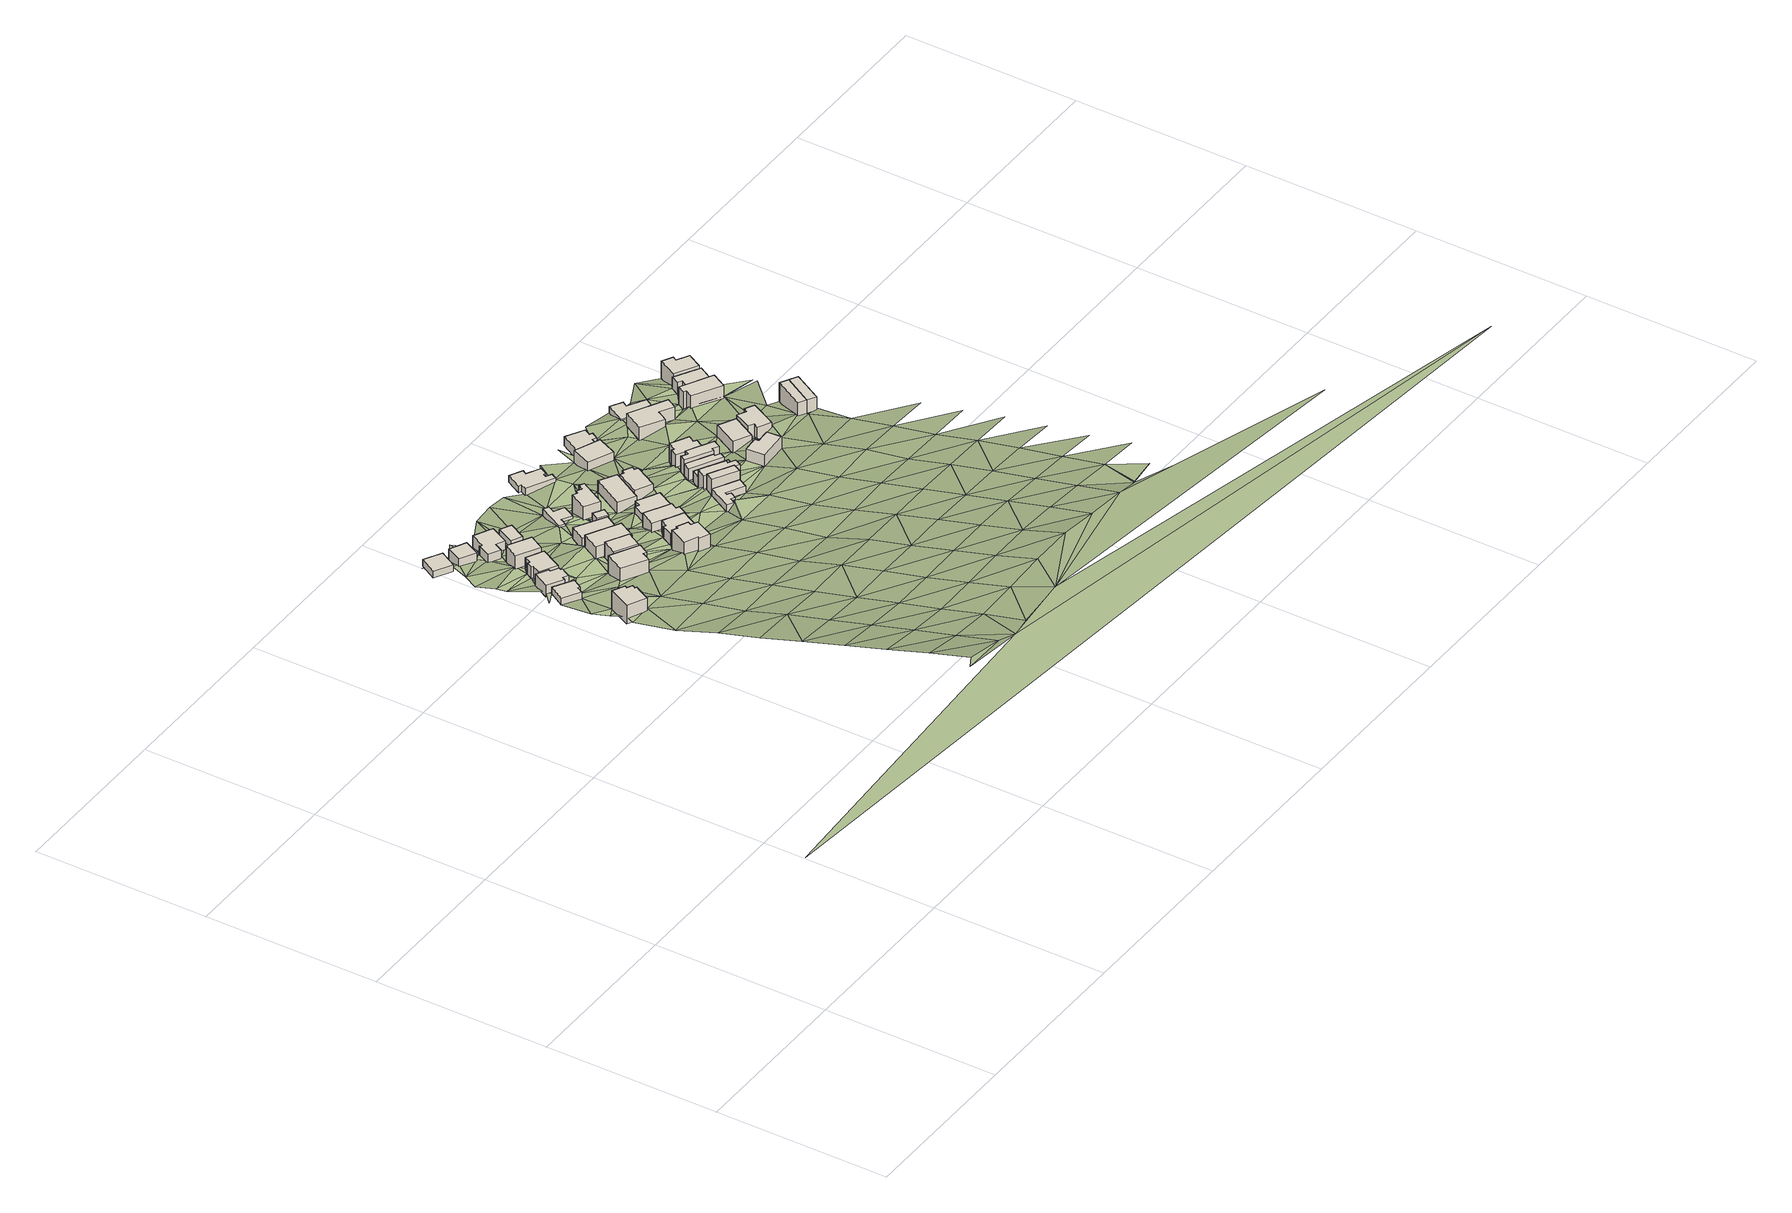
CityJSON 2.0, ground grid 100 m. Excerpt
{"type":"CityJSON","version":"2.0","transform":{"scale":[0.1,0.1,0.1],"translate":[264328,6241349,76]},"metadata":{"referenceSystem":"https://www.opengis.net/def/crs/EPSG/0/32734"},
"CityObjects":{
"building1":{"type":"Building","attributes":{"osm_address":"Cloete Road Universtity Estate Cape Town","osm_building":"house","osm_building:levels":"2","footprint":{"type":"Polygon"},"ground_height":101.51,"building_height":6.9,"roof_height":108.41,"plus_code":"4FRW3F62+3W7"},"geometry":[{"type":"Solid","lod":"1","boundaries":[[[[0,1,2,3]],[[1,4,5,2]],[[4,6,7,5]],[[6,8,9,7]],[[8,10,11,9]],[[10,12,13,11]],[[12,14,15,13]],[[14,0,3,15]],[[3,2,5,7,9,11,13,15]],[[14,12,10,8,6,4,1,0]]]]}]},
"building2":{"type":"Building","attributes":{"osm_address":"18 Cloete Road University Estate Cape Town","osm_building":"house","osm_building:levels":"1","footprint":{"type":"Polygon"},"ground_height":93.45,"building_height":4.1,"roof_height":97.55,"plus_code":"4FRW3F62+6W3"},"geometry":[{"type":"Solid","lod":"1","boundaries":[[[[16,17,18,19]],[[17,20,21,18]],[[20,22,23,21]],[[22,24,25,23]],[[24,26,27,25]],[[26,16,19,27]],[[19,18,21,23,25,27]],[[26,24,22,20,17,16]]]]}]},
"building3":{"type":"Building","attributes":{"osm_address":"16 Fryde Road University Estate Cape Town","osm_building":"house","osm_building:levels":"1","footprint":{"type":"Polygon"},"ground_height":93.37,"building_height":4.1,"roof_height":97.47,"plus_code":"4FRW3F62+6WX"},"geometry":[{"type":"Solid","lod":"1","boundaries":[[[[28,29,30,31]],[[29,32,33,30]],[[32,34,35,33]],[[34,36,37,35]],[[36,38,39,37]],[[38,40,41,39]],[[40,42,43,41]],[[42,44,45,43]],[[44,46,47,45]],[[46,28,31,47]],[[31,30,33,35,37,39,41,43,45,47]],[[46,44,42,40,38,36,34,32,29,28]]]]}]},
"building4":{"type":"Building","attributes":{"osm_address":"34 Haig Road University Estate Cape Town","osm_building":"house","osm_building:levels":"1","footprint":{"type":"Polygon"},"ground_height":84.83,"building_height":4.1,"roof_height":88.93,"plus_code":"4FRW3F62+FV9"},"geometry":[{"type":"Solid","lod":"1","boundaries":[[[[48,49,50,51]],[[49,52,53,50]],[[52,54,55,53]],[[54,48,51,55]],[[51,50,53,55]],[[54,52,49,48]]]]}]},
"building5":{"type":"Building","attributes":{"osm_address":"14 Fryde Road University Estate Cape Town","osm_building":"house","osm_building:levels":"2","footprint":{"type":"Polygon"},"ground_height":90.07,"building_height":6.9,"roof_height":96.97,"plus_code":"4FRW3F62+7XM"},"geometry":[{"type":"Solid","lod":"1","boundaries":[[[[56,57,58,59]],[[57,60,61,58]],[[60,62,63,61]],[[62,64,65,63]],[[64,66,67,65]],[[66,68,69,67]],[[68,70,71,69]],[[70,56,59,71]],[[59,58,61,63,65,67,69,71]],[[70,68,66,64,62,60,57,56]]]]}]},
"building6":{"type":"Building","attributes":{"osm_address":"University Estate Cape Town","osm_building":"house","osm_building:levels":"1","footprint":{"type":"Polygon"},"ground_height":86.77,"building_height":4.1,"roof_height":90.87,"plus_code":"4FRW3F62+CXJ"},"geometry":[{"type":"Solid","lod":"1","boundaries":[[[[72,73,74,75]],[[73,76,77,74]],[[76,78,79,77]],[[78,72,75,79]],[[75,74,77,79]],[[78,76,73,72]]]]}]},
"building7":{"type":"Building","attributes":{"osm_address":"23 Fryde Road University Estate Cape Town","osm_building":"house","osm_building:levels":"2","footprint":{"type":"Polygon"},"ground_height":97.37,"building_height":6.9,"roof_height":104.27,"plus_code":"4FRW3F63+43J"},"geometry":[{"type":"Solid","lod":"1","boundaries":[[[[80,81,82,83]],[[81,84,85,82]],[[84,86,87,85]],[[86,88,89,87]],[[88,90,91,89]],[[90,80,83,91]],[[83,82,85,87,89,91]],[[90,88,86,84,81,80]]]]}]},
"building8":{"type":"Building","attributes":{"osm_address":"12 Fryde Road University Estate Cape Town","osm_building":"house","osm_building:levels":"2","footprint":{"type":"Polygon"},"ground_height":90.07,"building_height":6.9,"roof_height":96.97,"plus_code":"4FRW3F63+82J"},"geometry":[{"type":"Solid","lod":"1","boundaries":[[[[92,93,94,95]],[[93,96,97,94]],[[96,98,99,97]],[[98,92,95,99]],[[95,94,97,99]],[[98,96,93,92]]]]}]},
"building9":{"type":"Building","attributes":{"osm_address":"University Estate Cape Town","osm_building":"house","osm_building:levels":"1","footprint":{"type":"Polygon"},"ground_height":86.77,"building_height":4.1,"roof_height":90.87,"plus_code":"4FRW3F63+C22"},"geometry":[{"type":"Solid","lod":"1","boundaries":[[[[100,101,102,103]],[[101,104,105,102]],[[104,106,107,105]],[[106,108,109,107]],[[108,110,111,109]],[[110,112,113,111]],[[112,114,115,113]],[[114,100,103,115]],[[103,102,105,107,109,111,113,115]],[[114,112,110,108,106,104,101,100]]]]}]},
"building10":{"type":"Building","attributes":{"osm_address":"21 Fryde Road University Estate Cape Town","osm_building":"house","osm_building:levels":"3","footprint":{"type":"Polygon"},"ground_height":92.98,"building_height":9.7,"roof_height":102.68,"plus_code":"4FRW3F63+53H"},"geometry":[{"type":"Solid","lod":"1","boundaries":[[[[116,117,118,119]],[[117,120,121,118]],[[120,122,123,121]],[[122,116,119,123]],[[119,118,121,123]],[[122,120,117,116]]]]}]},
"building11":{"type":"Building","attributes":{"osm_address":"19 Fryde Road University Estate Cape Town","osm_building":"house","osm_building:levels":"2","footprint":{"type":"Polygon"},"ground_height":92.98,"building_height":6.9,"roof_height":99.88,"plus_code":"4FRW3F63+647"},"geometry":[{"type":"Solid","lod":"1","boundaries":[[[[124,125,126,127]],[[125,128,129,126]],[[128,130,131,129]],[[130,124,127,131]],[[127,126,129,131]],[[130,128,125,124]]]]}]},
"building12":{"type":"Building","attributes":{"osm_address":"40 Fryde Road University Estate Cape Town","osm_building":"house","osm_building:levels":"1","footprint":{"type":"Polygon"},"ground_height":85.43,"building_height":4.1,"roof_height":89.53,"plus_code":"4FRW3F63+93V"},"geometry":[{"type":"Solid","lod":"1","boundaries":[[[[132,133,134,135]],[[133,136,137,134]],[[136,138,139,137]],[[138,132,135,139]],[[135,134,137,139]],[[138,136,133,132]]]]}]},
"building13":{"type":"Building","attributes":{"osm_address":"20 Baris Road University Estate Cape Town","osm_building":"house","osm_building:levels":"2","footprint":{"type":"Polygon"},"ground_height":101.45,"building_height":6.9,"roof_height":108.35,"plus_code":"4FRW3F63+35G"},"geometry":[{"type":"Solid","lod":"1","boundaries":[[[[140,141,142,143]],[[141,144,145,142]],[[144,146,147,145]],[[146,148,149,147]],[[148,150,151,149]],[[150,152,153,151]],[[152,154,155,153]],[[154,156,157,155]],[[156,158,159,157]],[[158,140,143,159]],[[143,142,145,147,149,151,153,155,157,159]],[[158,156,154,152,150,148,146,144,141,140]]]]}]},
"building14":{"type":"Building","attributes":{"osm_address":"15 Fryde Road University Estate Cape Town","osm_building":"house","osm_building:levels":"2","footprint":{"type":"Polygon"},"ground_height":88.17,"building_height":6.9,"roof_height":95.07,"plus_code":"4FRW3F63+749"},"geometry":[{"type":"Solid","lod":"1","boundaries":[[[[160,161,162,163]],[[161,164,165,162]],[[164,166,167,165]],[[166,160,163,167]],[[163,162,165,167]],[[166,164,161,160]]]]}]},
"building15":{"type":"Building","attributes":{"osm_address":"18 Baris Road University Estate Cape Town","osm_building":"house","osm_building:levels":"2","footprint":{"type":"Polygon"},"ground_height":96.69,"building_height":6.9,"roof_height":103.59,"plus_code":"4FRW3F63+46C"},"geometry":[{"type":"Solid","lod":"1","boundaries":[[[[168,169,170,171]],[[169,172,173,170]],[[172,174,175,173]],[[174,176,177,175]],[[176,178,179,177]],[[178,168,171,179]],[[171,170,173,175,177,179]],[[178,176,174,172,169,168]]]]}]},
"building16":{"type":"Building","attributes":{"osm_address":"16 Baris Road University Estate Cape Town","osm_building":"house","osm_building:levels":"1","footprint":{"type":"Polygon"},"ground_height":96.69,"building_height":4.1,"roof_height":100.79,"plus_code":"4FRW3F63+565"},"geometry":[{"type":"Solid","lod":"1","boundaries":[[[[180,181,182,183]],[[181,184,185,182]],[[184,186,187,185]],[[186,188,189,187]],[[188,190,191,189]],[[190,180,183,191]],[[183,182,185,187,189,191]],[[190,188,186,184,181,180]]]]}]},
"building17":{"type":"Building","attributes":{"osm_address":"11 Fryde Road University Estate Cape Town","osm_building":"house","osm_building:levels":"1","footprint":{"type":"Polygon"},"ground_height":84.53,"building_height":4.1,"roof_height":88.63,"plus_code":"4FRW3F63+958"},"geometry":[{"type":"Solid","lod":"1","boundaries":[[[[192,193,194,195]],[[193,196,197,194]],[[196,198,199,197]],[[198,200,201,199]],[[200,202,203,201]],[[202,204,205,203]],[[204,206,207,205]],[[206,192,195,207]],[[195,194,197,199,201,203,205,207]],[[206,204,202,200,198,196,193,192]]]]}]},
"building18":{"type":"Building","attributes":{"osm_address":"University Estate Cape Town","osm_building":"house","osm_building:levels":"1","footprint":{"type":"Polygon"},"ground_height":88.17,"building_height":4.1,"roof_height":92.27,"plus_code":"4FRW3F63+76J"},"geometry":[{"type":"Solid","lod":"1","boundaries":[[[[208,209,210,211]],[[209,212,213,210]],[[212,214,215,213]],[[214,208,211,215]],[[211,210,213,215]],[[214,212,209,208]]]]}]},
"building19":{"type":"Building","attributes":{"osm_address":"44 Rhodes Avenue University Estate Cape Town","osm_building":"house","osm_building:levels":"2","footprint":{"type":"Polygon"},"ground_height":88.17,"building_height":6.9,"roof_height":95.07,"plus_code":"4FRW3F63+86G"},"geometry":[{"type":"Solid","lod":"1","boundaries":[[[[216,217,218,219]],[[217,220,221,218]],[[220,222,223,221]],[[222,224,225,223]],[[224,226,227,225]],[[226,228,229,227]],[[228,230,231,229]],[[230,216,219,231]],[[219,218,221,223,225,227,229,231]],[[230,228,226,224,222,220,217,216]]]]}]},
"building20":{"type":"Building","attributes":{"osm_address":"14 Baris Road University Estate Cape Town","osm_building":"house","osm_building:levels":"1","footprint":{"type":"Polygon"},"ground_height":91.77,"building_height":4.1,"roof_height":95.87,"plus_code":"4FRW3F63+674"},"geometry":[{"type":"Solid","lod":"1","boundaries":[[[[232,233,234,235]],[[233,236,237,234]],[[236,238,239,237]],[[238,240,241,239]],[[240,242,243,241]],[[242,232,235,243]],[[235,234,237,239,241,243]],[[242,240,238,236,233,232]]]]}]},
"building21":{"type":"Building","attributes":{"osm_address":"46 Rhodes Avenue University Estate Cape Town","osm_building":"house","osm_building:levels":"2","footprint":{"type":"Polygon"},"ground_height":87.6,"building_height":6.9,"roof_height":94.5,"plus_code":"4FRW3F63+77Q"},"geometry":[{"type":"Solid","lod":"1","boundaries":[[[[244,245,246,247]],[[245,248,249,246]],[[248,250,251,249]],[[250,244,247,251]],[[247,246,249,251]],[[250,248,245,244]]]]}]},
"building22":{"type":"Building","attributes":{"osm_address":"19 Baris Road University Estate Cape Town","osm_building":"house","osm_building:levels":"1","footprint":{"type":"Polygon"},"ground_height":96.11,"building_height":4.1,"roof_height":100.21,"plus_code":"4FRW3F63+3CR"},"geometry":[{"type":"Solid","lod":"1","boundaries":[[[[252,253,254,255]],[[253,256,257,254]],[[256,258,259,257]],[[258,260,261,259]],[[260,262,263,261]],[[262,264,265,263]],[[264,266,267,265]],[[266,268,269,267]],[[268,270,271,269]],[[270,252,255,271]],[[255,254,257,259,261,263,265,267,269,271]],[[270,268,266,264,262,260,258,256,253,252]]]]}]},
"building23":{"type":"Building","attributes":{"osm_address":"9 Fryde Road University Estate Cape Town","osm_building":"house","osm_building:levels":"1","footprint":{"type":"Polygon"},"ground_height":80.74,"building_height":4.1,"roof_height":84.84,"plus_code":"4FRW3F63+F74"},"geometry":[{"type":"Solid","lod":"1","boundaries":[[[[272,273,274,275]],[[273,276,277,274]],[[276,278,279,277]],[[278,280,281,279]],[[280,282,283,281]],[[282,284,285,283]],[[284,286,287,285]],[[286,288,289,287]],[[288,290,291,289]],[[290,292,293,291]],[[292,294,295,293]],[[294,272,275,295]],[[275,274,277,279,281,283,285,287,289,291,293,295]],[[294,292,290,288,286,284,282,280,278,276,273,272]]]]}]},
"building24":{"type":"Building","attributes":{"osm_address":"12 Baris Road University Estate Cape Town","osm_building":"house","osm_building:levels":"2","footprint":{"type":"Polygon"},"ground_height":87.6,"building_height":6.9,"roof_height":94.5,"plus_code":"4FRW3F63+78H"},"geometry":[{"type":"Solid","lod":"1","boundaries":[[[[296,297,298,299]],[[297,300,301,298]],[[300,302,303,301]],[[302,304,305,303]],[[304,306,307,305]],[[306,308,309,307]],[[308,310,311,309]],[[310,296,299,311]],[[299,298,301,303,305,307,309,311]],[[310,308,306,304,302,300,297,296]]]]}]},
"building25":{"type":"Building","attributes":{"osm_address":"17 Baris Road University Estate Cape Town","osm_building":"house","osm_building:levels":"3","footprint":{"type":"Polygon"},"ground_height":96.11,"building_height":9.7,"roof_height":105.81,"plus_code":"4FRW3F63+4CC"},"geometry":[{"type":"Solid","lod":"1","boundaries":[[[[253,252,255,312,313,254]],[[252,314,315,312,255]],[[314,316,317,315]],[[316,253,254,313,317]],[[313,312,315,317]],[[316,314,252,253]]]]}]},
"building26":{"type":"Building","attributes":{"osm_address":"15 Baris Road University Estate Cape Town","osm_building":"house","osm_building:levels":"2","footprint":{"type":"Polygon"},"ground_height":96.11,"building_height":6.9,"roof_height":103.01,"plus_code":"4FRW3F63+4CV"},"geometry":[{"type":"Solid","lod":"1","boundaries":[[[[318,319,320,321,322,323]],[[319,324,325,321,320]],[[324,326,327,325]],[[326,328,329,327]],[[328,330,331,329]],[[330,318,323,322,331]],[[322,321,325,327,329,331]],[[330,328,326,324,319,318]]]]}]},
"building27":{"type":"Building","attributes":{"osm_address":"13A Baris Road University Estate Cape Town","osm_building":"house","osm_building:levels":"2","footprint":{"type":"Polygon"},"ground_height":91.45,"building_height":6.9,"roof_height":98.35,"plus_code":"4FRW3F63+5C9"},"geometry":[{"type":"Solid","lod":"1","boundaries":[[[[318,330,332,323]],[[330,333,334,332]],[[333,335,336,334]],[[335,337,338,336]],[[337,339,340,338]],[[339,318,323,340]],[[323,332,334,336,338,340]],[[339,337,335,333,330,318]]]]}]},
"building28":{"type":"Building","attributes":{"osm_address":"13 Baris Road University Estate Cape Town","osm_building":"house","osm_building:levels":"2","footprint":{"type":"Polygon"},"ground_height":91.45,"building_height":6.9,"roof_height":98.35,"plus_code":"4FRW3F63+5FR"},"geometry":[{"type":"Solid","lod":"1","boundaries":[[[[341,342,343,344]],[[342,345,346,343]],[[345,347,348,346]],[[347,349,350,348]],[[349,351,352,350]],[[351,341,344,352]],[[344,343,346,348,350,352]],[[351,349,347,345,342,341]]]]}]},
"building29":{"type":"Building","attributes":{"osm_address":"11 Baris Road University Estate Cape Town","osm_building":"house","osm_building:levels":"3","footprint":{"type":"Polygon"},"ground_height":90.93,"building_height":9.7,"roof_height":100.63,"plus_code":"4FRW3F63+6F3"},"geometry":[{"type":"Solid","lod":"1","boundaries":[[[[342,341,344,353,354,343]],[[341,355,356,353,344]],[[355,357,358,356]],[[357,359,360,358]],[[359,361,362,360]],[[361,363,364,362]],[[363,365,366,364]],[[365,342,343,354,366]],[[354,353,356,358,360,362,364,366]],[[365,363,361,359,357,355,341,342]]]]}]},
"building30":{"type":"Building","attributes":{"osm_address":"10 Baris Road University Estate Cape Town","osm_building":"house","osm_building:levels":"1","footprint":{"type":"Polygon"},"ground_height":82.89,"building_height":4.1,"roof_height":86.99,"plus_code":"4FRW3F63+CC3"},"geometry":[{"type":"Solid","lod":"1","boundaries":[[[[367,368,369,370]],[[368,371,372,369]],[[371,373,374,372]],[[373,367,370,374]],[[370,369,372,374]],[[373,371,368,367]]]]}]},
"building31":{"type":"Building","attributes":{"osm_address":"9 Baris Road University Estate Cape Town","osm_building":"house","osm_building:levels":"2","footprint":{"type":"Polygon"},"ground_height":90.93,"building_height":6.9,"roof_height":97.83,"plus_code":"4FRW3F63+6FW"},"geometry":[{"type":"Solid","lod":"1","boundaries":[[[[375,376,377,378]],[[376,379,380,377]],[[379,381,382,380]],[[381,383,384,382]],[[383,385,386,384]],[[385,387,388,386]],[[387,389,390,388]],[[389,375,378,390]],[[378,377,380,382,384,386,388,390]],[[389,387,385,383,381,379,376,375]]]]}]},
"building32":{"type":"Building","attributes":{"osm_address":"16 Lorraine Avenue University Estate Cape Town","osm_building":"house","osm_building:levels":"2","footprint":{"type":"Polygon"},"ground_height":95.92,"building_height":6.9,"roof_height":102.82,"plus_code":"4FRW3F63+4H6"},"geometry":[{"type":"Solid","lod":"1","boundaries":[[[[391,392,393,394]],[[392,395,396,393]],[[395,397,398,396]],[[397,399,400,398]],[[399,401,402,400]],[[401,391,394,402]],[[394,393,396,398,400,402]],[[401,399,397,395,392,391]]]]}]},
"building33":{"type":"Building","attributes":{"osm_address":"8 Baris Road University Estate Cape Town","osm_building":"house","osm_building:levels":"1","footprint":{"type":"Polygon"},"ground_height":79.39,"building_height":4.1,"roof_height":83.49,"plus_code":"4FRW3F63+CFR"},"geometry":[{"type":"Solid","lod":"1","boundaries":[[[[403,404,405,406]],[[404,407,408,405]],[[407,409,410,408]],[[409,411,412,410]],[[411,413,414,412]],[[413,415,416,414]],[[415,417,418,416]],[[417,403,406,418]],[[406,405,408,410,412,414,416,418]],[[417,415,413,411,409,407,404,403]]]]}]},
"building34":{"type":"Building","attributes":{"osm_address":"52 Lorraine Avenue University Estate Cape Town","osm_building":"house","osm_building:levels":"2","footprint":{"type":"Polygon"},"ground_height":90.2,"building_height":6.9,"roof_height":97.1,"plus_code":"4FRW3F63+5HX"},"geometry":[{"type":"Solid","lod":"1","boundaries":[[[[419,420,421,422]],[[420,423,424,421]],[[423,425,426,424]],[[425,419,422,426]],[[422,421,424,426]],[[425,423,420,419]]]]}]},
"building35":{"type":"Building","attributes":{"osm_address":"54 Lorraine Avenue University Estate Cape Town","osm_building":"house","osm_building:levels":"2","footprint":{"type":"Polygon"},"ground_height":90.2,"building_height":6.9,"roof_height":97.1,"plus_code":"4FRW3F63+5MR"},"geometry":[{"type":"Solid","lod":"1","boundaries":[[[[427,428,429,430]],[[428,431,432,429]],[[431,433,434,432]],[[433,435,436,434]],[[435,437,438,436]],[[437,439,440,438]],[[439,441,442,440]],[[441,427,430,442]],[[430,429,432,434,436,438,440,442]],[[441,439,437,435,433,431,428,427]]]]}]},
"building36":{"type":"Building","attributes":{"osm_address":"7 Baris Road University Estate Cape Town","osm_building":"house","osm_building:levels":"2","footprint":{"type":"Polygon"},"ground_height":81.66,"building_height":6.9,"roof_height":88.56,"plus_code":"4FRW3F63+9HP"},"geometry":[{"type":"Solid","lod":"1","boundaries":[[[[443,444,445,446]],[[444,447,448,445]],[[447,449,450,448]],[[449,451,452,450]],[[451,453,454,452]],[[453,443,446,454]],[[446,445,448,450,452,454]],[[453,451,449,447,444,443]]]]}]},
"building37":{"type":"Building","attributes":{"osm_address":"5 Baris Road University Estate Cape Town","osm_building":"house","osm_building:levels":"1","footprint":{"type":"Polygon"},"ground_height":76.83,"building_height":4.1,"roof_height":80.93,"plus_code":"4FRW3F63+CJC"},"geometry":[{"type":"Solid","lod":"1","boundaries":[[[[455,456,457,458]],[[456,459,460,457]],[[459,461,462,460]],[[461,463,464,462]],[[463,465,466,464]],[[465,455,458,466]],[[458,457,460,462,464,466]],[[465,463,461,459,456,455]]]]}]},
"building38":{"type":"Building","attributes":{"osm_address":"University Estate Cape Town","osm_building":"house","osm_building:levels":"2","footprint":{"type":"Polygon"},"ground_height":94.24,"building_height":6.9,"roof_height":101.14,"plus_code":"4FRW3F63+5Q2"},"geometry":[{"type":"Solid","lod":"1","boundaries":[[[[467,468,469,470]],[[468,471,472,469]],[[471,473,474,472]],[[473,467,470,474]],[[470,469,472,474]],[[473,471,468,467]]]]}]},
"building39":{"type":"Building","attributes":{"osm_address":"University Estate Cape Town","osm_building":"house","osm_building:levels":"2","footprint":{"type":"Polygon"},"ground_height":94.24,"building_height":6.9,"roof_height":101.14,"plus_code":"4FRW3F63+4QW"},"geometry":[{"type":"Solid","lod":"1","boundaries":[[[[475,476,477,474]],[[476,478,479,477]],[[478,480,470,479]],[[480,475,474,470]],[[474,477,479,470]],[[480,478,476,475]]]]}]},
"building40":{"type":"Building","attributes":{"osm_address":"12 Lorraine Avenue University Estate Cape Town","osm_building":"house","osm_building:levels":"2","footprint":{"type":"Polygon"},"ground_height":84.74,"building_height":6.9,"roof_height":91.64,"plus_code":"4FRW3F63+8PJ"},"geometry":[{"type":"Solid","lod":"1","boundaries":[[[[481,482,483,484]],[[482,485,486,483]],[[485,487,488,486]],[[487,489,490,488]],[[489,491,492,490]],[[491,481,484,492]],[[484,483,486,488,490,492]],[[491,489,487,485,482,481]]]]}]},
"building41":{"type":"Building","attributes":{"osm_address":"10 Lorraine Avenue University Estate Cape Town","osm_building":"house","osm_building:levels":"2","footprint":{"type":"Polygon"},"ground_height":80.21,"building_height":6.9,"roof_height":87.11,"plus_code":"4FRW3F63+9Q2"},"geometry":[{"type":"Solid","lod":"1","boundaries":[[[[493,494,495,496]],[[494,497,498,495]],[[497,499,500,498]],[[499,501,502,500]],[[501,503,504,502]],[[503,505,506,504]],[[505,507,508,506]],[[507,493,496,508]],[[496,495,498,500,502,504,506,508]],[[507,505,503,501,499,497,494,493]]]]}]},
"building42":{"type":"Building","attributes":{"osm_address":"8 Lorraine Avenue University Estate Cape Town","osm_building":"house","osm_building:levels":"2","footprint":{"type":"Polygon"},"ground_height":80.21,"building_height":6.9,"roof_height":87.11,"plus_code":"4FRW3F63+CQ4"},"geometry":[{"type":"Solid","lod":"1","boundaries":[[[[509,510,511,512]],[[510,513,514,511]],[[513,515,516,514]],[[515,517,518,516]],[[517,519,520,518]],[[519,509,512,520]],[[512,511,514,516,518,520]],[[519,517,515,513,510,509]]]]}]},
"terrain1":{"type":"TINRelief","geometry":[{"type":"CompositeSurface","lod":"1","boundaries":[[[521,522,523]],[[521,523,524]],[[522,525,523]],[[526,524,527]],[[527,524,523]],[[528,526,529]],[[529,526,527]],[[527,523,525]],[[530,528,531]],[[531,528,529]],[[532,527,525]],[[533,530,534]],[[529,527,532]],[[530,531,535]],[[525,536,532]],[[537,533,534]],[[530,535,534]],[[529,538,531]],[[538,529,532]],[[536,525,539]],[[540,541,537]],[[535,531,542]],[[540,537,534]],[[543,544,541]],[[542,531,538]],[[536,545,532]],[[543,546,544]],[[535,547,534]],[[548,541,540]],[[548,543,541]],[[538,532,545]],[[542,547,535]],[[549,550,0]],[[550,546,551]],[[545,536,539]],[[546,543,552]],[[540,534,553]],[[551,0,550]],[[552,551,546]],[[549,0,554]],[[555,549,554]],[[542,538,556]],[[547,553,534]],[[557,0,551]],[[558,552,543]],[[559,543,548]],[[556,538,545]],[[543,559,558]],[[551,552,560]],[[551,560,557]],[[561,562,563]],[[552,558,560]],[[548,540,564]],[[554,17,555]],[[17,561,555]],[[565,0,557]],[[560,558,559]],[[566,567,525]],[[0,565,554]],[[547,542,568]],[[564,540,553]],[[560,565,557]],[[17,554,20]],[[562,28,569]],[[559,565,560]],[[562,561,570]],[[568,542,556]],[[17,571,561]],[[20,554,565]],[[548,572,559]],[[22,17,20]],[[66,573,569]],[[570,561,571]],[[22,571,17]],[[569,28,68]],[[562,574,28]],[[539,575,545]],[[574,562,570]],[[573,576,577]],[[572,548,564]],[[578,20,565]],[[22,579,571]],[[571,579,570]],[[569,68,66]],[[553,547,580]],[[556,545,575]],[[56,28,574]],[[577,576,581]],[[547,568,582]],[[68,28,56]],[[579,583,570]],[[22,584,579]],[[22,20,80]],[[585,56,574]],[[576,573,66]],[[565,559,586]],[[574,570,583]],[[70,56,585]],[[68,56,70]],[[587,585,574]],[[588,583,579]],[[581,589,590]],[[80,20,578]],[[579,584,588]],[[564,553,580]],[[574,583,587]],[[70,66,68]],[[591,559,572]],[[547,582,580]],[[70,585,592]],[[583,588,587]],[[585,587,592]],[[22,80,584]],[[66,70,64]],[[588,584,592]],[[586,578,565]],[[592,587,588]],[[568,556,593]],[[48,594,590]],[[595,589,581]],[[586,559,591]],[[64,62,66]],[[596,581,576]],[[66,62,576]],[[590,589,73]],[[64,70,60]],[[595,581,596]],[[593,556,575]],[[60,70,592]],[[48,590,73]],[[597,572,564]],[[60,62,64]],[[589,595,73]],[[592,584,598]],[[599,80,578]],[[600,575,539]],[[601,576,62]],[[599,578,586]],[[568,602,582]],[[576,93,596]],[[597,564,580]],[[598,584,80]],[[576,601,93]],[[60,601,62]],[[596,603,595]],[[602,568,593]],[[595,72,73]],[[80,599,120]],[[604,596,93]],[[605,591,572]],[[606,599,586]],[[80,120,598]],[[595,603,72]],[[607,603,596]],[[60,592,608]],[[596,604,609]],[[586,591,610]],[[607,596,609]],[[582,611,580]],[[72,612,73]],[[599,606,613]],[[601,614,93]],[[605,572,597]],[[608,592,598]],[[604,93,614]],[[120,599,615]],[[610,606,586]],[[613,615,599]],[[117,598,120]],[[575,600,593]],[[603,607,101]],[[72,603,101]],[[611,582,602]],[[616,609,604]],[[617,117,120]],[[617,120,615]],[[607,609,101]],[[60,618,601]],[[614,616,604]],[[101,612,72]],[[591,619,610]],[[152,613,606]],[[117,608,598]],[[614,601,618]],[[597,580,620]],[[615,613,152]],[[621,591,605]],[[600,539,622]],[[614,133,616]],[[618,60,608]],[[610,152,606]],[[621,619,591]],[[609,623,101]],[[616,623,609]],[[117,617,116]],[[624,602,593]],[[152,617,615]],[[620,580,611]],[[133,614,136]],[[616,133,132]],[[610,619,625]],[[614,618,136]],[[624,593,600]],[[617,626,116]],[[132,623,616]],[[610,625,150]],[[618,608,627]],[[117,124,608]],[[133,136,132]],[[605,597,628]],[[150,152,610]],[[629,617,152]],[[117,116,124]],[[619,630,625]],[[619,621,630]],[[626,617,631]],[[632,611,602]],[[631,617,629]],[[627,633,618]],[[628,597,620]],[[634,101,623]],[[627,608,635]],[[150,148,152]],[[138,132,136]],[[629,152,148]],[[625,630,144]],[[144,150,625]],[[124,116,626]],[[618,636,136]],[[624,632,602]],[[136,637,138]],[[630,621,141]],[[634,623,132]],[[148,150,146]],[[635,633,627]],[[621,605,638]],[[629,148,639]],[[608,124,635]],[[633,636,618]],[[144,146,150]],[[637,136,636]],[[141,144,630]],[[631,629,639]],[[639,148,146]],[[132,138,634]],[[626,631,640]],[[622,539,641]],[[626,640,124]],[[638,605,628]],[[146,144,141]],[[631,639,642]],[[620,611,643]],[[622,624,600]],[[146,141,644]],[[642,640,631]],[[632,645,611]],[[633,646,636]],[[633,635,160]],[[124,647,635]],[[198,138,637]],[[648,141,621]],[[124,640,647]],[[639,146,169]],[[646,633,212]],[[169,642,639]],[[644,169,146]],[[160,212,633]],[[637,636,198]],[[628,620,643]],[[647,160,635]],[[648,621,638]],[[611,645,643]],[[649,636,646]],[[650,647,640]],[[651,634,138]],[[648,644,141]],[[642,652,640]],[[649,193,636]],[[646,653,649]],[[646,212,654]],[[138,198,651]],[[650,655,647]],[[656,632,624]],[[652,650,640]],[[624,622,657]],[[169,652,642]],[[193,198,636]],[[654,653,646]],[[212,160,214]],[[658,160,647]],[[659,638,628]],[[209,660,212]],[[212,660,654]],[[214,209,212]],[[661,169,644]],[[658,647,655]],[[649,653,192]],[[655,650,652]],[[649,192,193]],[[214,160,658]],[[632,656,645]],[[662,652,169]],[[214,208,209]],[[659,628,643]],[[193,196,198]],[[624,657,656]],[[660,209,663]],[[660,663,654]],[[644,648,664]],[[665,653,654]],[[662,169,661]],[[193,192,196]],[[663,209,208]],[[666,198,196]],[[180,655,652]],[[662,667,652]],[[665,192,653]],[[214,668,208]],[[664,661,644]],[[658,655,236]],[[655,180,236]],[[658,668,214]],[[196,192,666]],[[669,648,638]],[[654,663,670]],[[667,662,661]],[[652,667,180]],[[665,654,670]],[[198,671,651]],[[208,668,663]],[[671,198,666]],[[192,672,666]],[[643,645,673]],[[233,658,236]],[[667,242,180]],[[192,665,672]],[[668,658,233]],[[669,638,659]],[[236,180,242]],[[242,667,661]],[[672,665,670]],[[663,674,670]],[[657,622,641]],[[648,675,664]],[[645,656,673]],[[217,666,672]],[[668,233,676]],[[672,670,674]],[[663,668,245]],[[236,232,233]],[[236,242,232]],[[671,666,677]],[[217,672,674]],[[674,663,245]],[[659,643,678]],[[679,675,648]],[[668,676,680]],[[661,253,242]],[[266,661,664]],[[232,676,233]],[[679,648,669]],[[217,674,216]],[[260,664,675]],[[525,567,539]],[[245,668,680]],[[657,681,656]],[[217,682,666]],[[673,678,643]],[[245,216,674]],[[266,664,260]],[[266,253,661]],[[680,676,232]],[[260,675,262]],[[683,677,666]],[[684,232,242]],[[681,657,641]],[[260,262,266]],[[262,675,679]],[[316,242,253]],[[217,216,682]],[[669,659,685]],[[266,262,264]],[[686,680,232]],[[666,682,683]],[[266,264,268]],[[316,684,242]],[[253,266,268]],[[216,245,682]],[[284,687,677]],[[673,656,688]],[[244,245,680]],[[678,685,659]],[[264,262,270]],[[262,679,270]],[[680,686,689]],[[680,690,244]],[[677,683,284]],[[268,264,252]],[[688,656,681]],[[253,268,252]],[[682,245,244]],[[680,689,690]],[[318,232,684]],[[669,691,679]],[[686,232,692]],[[252,264,270]],[[314,316,253]],[[692,232,318]],[[693,244,690]],[[286,292,284]],[[685,691,669]],[[689,686,297]],[[282,284,683]],[[690,689,693]],[[681,641,694]],[[314,684,316]],[[284,288,286]],[[253,252,314]],[[288,284,282]],[[695,678,673]],[[297,686,296]],[[689,297,693]],[[673,688,696]],[[290,286,288]],[[290,288,282]],[[244,697,682]],[[698,270,679]],[[697,683,682]],[[699,318,684]],[[297,300,693]],[[693,697,244]],[[641,539,700]],[[282,683,697]],[[686,701,296]],[[692,318,339]],[[684,314,699]],[[692,701,686]],[[296,300,297]],[[678,695,685]],[[290,282,702]],[[691,698,679]],[[692,339,703]],[[673,696,695]],[[314,252,704]],[[705,339,318]],[[252,270,706]],[[692,703,707]],[[681,708,688]],[[300,296,709]],[[710,318,699]],[[318,710,705]],[[339,711,703]],[[704,699,314]],[[707,701,692]],[[681,694,708]],[[693,300,712]],[[711,707,703]],[[367,702,282]],[[282,697,367]],[[296,701,713]],[[704,252,706]],[[296,713,709]],[[699,704,714]],[[270,698,706]],[[699,714,710]],[[693,712,697]],[[715,691,685]],[[707,711,701]],[[705,351,339]],[[339,351,711]],[[694,716,708]],[[717,705,710]],[[714,717,710]],[[300,709,712]],[[701,711,718]],[[696,688,719]],[[718,713,701]],[[704,706,714]],[[685,695,715]],[[694,720,716]],[[705,717,721]],[[722,709,713]],[[705,721,347]],[[713,718,723]],[[717,714,724]],[[719,688,708]],[[347,351,705]],[[367,697,712]],[[723,722,713]],[[341,711,351]],[[709,722,375]],[[716,720,708]],[[698,691,725]],[[711,726,718]],[[711,341,355]],[[724,721,717]],[[714,706,724]],[[721,724,347]],[[349,351,347]],[[375,722,723]],[[726,711,355]],[[341,351,349]],[[727,694,641]],[[724,349,347]],[[723,718,728]],[[725,691,715]],[[355,341,357]],[[341,349,357]],[[724,357,349]],[[729,730,367]],[[695,696,731]],[[726,728,718]],[[375,723,728]],[[712,709,732]],[[375,732,709]],[[733,696,719]],[[367,712,734]],[[367,734,729]],[[698,395,706]],[[355,357,359]],[[359,726,355]],[[706,735,724]],[[736,357,724]],[[359,737,726]],[[389,375,728]],[[738,728,726]],[[695,731,715]],[[726,737,738]],[[739,729,734]],[[736,359,357]],[[725,740,698]],[[735,741,724]],[[696,733,731]],[[724,741,736]],[[742,729,739]],[[389,728,738]],[[706,395,735]],[[729,742,743]],[[732,375,389]],[[359,736,737]],[[395,698,740]],[[744,719,708]],[[734,712,745]],[[734,746,739]],[[742,739,746]],[[741,735,397]],[[747,712,732]],[[419,738,737]],[[715,748,725]],[[742,413,743]],[[389,738,419]],[[741,749,736]],[[735,395,397]],[[413,742,746]],[[419,737,736]],[[745,712,747]],[[746,734,745]],[[750,733,719]],[[419,732,389]],[[749,741,397]],[[411,413,746]],[[748,715,731]],[[415,413,411]],[[746,745,411]],[[740,751,395]],[[395,751,397]],[[411,752,415]],[[736,749,753]],[[754,740,725]],[[753,419,736]],[[755,749,397]],[[756,747,732]],[[397,751,755]],[[733,757,731]],[[411,745,758]],[[725,748,754]],[[749,755,753]],[[758,745,747]],[[732,419,759]],[[425,419,753]],[[760,761,411]],[[755,762,753]],[[763,755,751]],[[411,758,760]],[[756,732,759]],[[753,762,764]],[[419,425,765]],[[753,764,425]],[[762,755,763]],[[740,766,751]],[[747,449,758]],[[731,767,748]],[[747,756,449]],[[740,754,768]],[[765,759,419]],[[425,764,765]],[[769,764,762]],[[762,763,769]],[[770,763,751]],[[769,765,764]],[[766,740,768]],[[761,760,461]],[[771,754,748]],[[449,756,451]],[[758,772,760]],[[765,769,773]],[[765,773,759]],[[451,756,759]],[[772,758,449]],[[763,427,769]],[[751,766,770]],[[773,769,427]],[[427,763,770]],[[760,456,461]],[[453,449,451]],[[456,760,772]],[[453,772,449]],[[759,774,451]],[[775,768,754]],[[759,773,776]],[[777,456,772]],[[461,456,459]],[[453,777,772]],[[485,453,451]],[[768,778,766]],[[485,451,774]],[[779,770,766]],[[770,780,427]],[[773,427,776]],[[781,456,777]],[[759,776,774]],[[777,453,482]],[[782,459,456]],[[766,778,779]],[[485,774,487]],[[453,485,482]],[[456,781,782]],[[781,777,482]],[[467,770,779]],[[482,485,487]],[[776,427,780]],[[468,780,770]],[[774,783,487]],[[784,779,778]],[[487,499,482]],[[770,467,468]],[[781,482,494]],[[774,776,783]],[[487,783,499]],[[482,499,494]],[[781,785,782]],[[781,494,493]],[[494,499,497]],[[783,786,499]],[[785,781,493]],[[780,787,776]],[[494,497,493]],[[503,497,499]],[[783,788,786]],[[786,503,499]],[[497,789,493]],[[776,790,783]],[[493,789,785]],[[505,786,788]],[[790,788,783]],[[786,505,503]],[[789,497,507]],[[507,497,503]],[[789,509,785]],[[503,505,507]],[[507,791,789]],[[789,792,509]],[[791,792,789]]]}]}
},
"vertices":[
[1993,2527,209],[1928,2399,209],[1928,2399,324],[1993,2527,324],[2035,2345,209],[2035,2345,324],[2084,2440,209],[2084,2440,324],[2075,2444,209],[2075,2444,324],[2085,2463,209],[2085,2463,324],[2055,2478,209],[2055,2478,324],[2062,2492,209],[2062,2492,324],
[2025,2724,174],[2045,2759,174],[2045,2759,215],[2025,2724,215],[2056,2753,174],[2056,2753,215],[2089,2808,174],[2089,2808,215],[1981,2872,174],[1981,2872,215],[1927,2782,174],[1927,2782,215],
[2026,2998,146],[1974,2904,146],[1974,2904,215],[2026,2998,215],[2068,2853,146],[2068,2853,215],[2077,2869,146],[2077,2869,215],[2105,2853,146],[2105,2853,215],[2136,2909,146],[2136,2909,215],[2127,2914,146],[2127,2914,215],[2134,2927,146],[2134,2927,215],[2089,2951,146],[2089,2951,215],[2094,2961,146],[2094,2961,215],
[2024,3541,88],[1925,3596,88],[1925,3596,129],[2024,3541,129],[1870,3498,88],[1870,3498,129],[1970,3443,88],[1970,3443,129],
[2055,2995,141],[2152,2944,141],[2152,2944,210],[2055,2995,210],[2217,3068,141],[2217,3068,210],[2122,3117,141],[2122,3117,210],[2101,3078,141],[2101,3078,210],[2088,3085,141],[2088,3085,210],[2070,3050,141],[2070,3050,210],[2081,3044,141],[2081,3044,210],
[2138,3472,78],[2046,3519,78],[2046,3519,149],[2138,3472,149],[2001,3432,78],[2001,3432,149],[2093,3385,78],[2093,3385,149],
[2275,2727,174],[2215,2618,174],[2215,2618,283],[2275,2727,283],[2356,2542,174],[2356,2542,283],[2382,2590,174],[2382,2590,283],[2399,2580,174],[2399,2580,283],[2433,2642,174],[2433,2642,283],
[2282,3181,108],[2154,3251,108],[2154,3251,210],[2282,3181,210],[2106,3166,108],[2106,3166,210],[2234,3095,108],[2234,3095,210],
[2307,3425,78],[2202,3478,78],[2202,3478,149],[2307,3425,149],[2160,3396,78],[2160,3396,149],[2146,3403,78],[2146,3403,149],[2110,3332,78],[2110,3332,149],[2179,3297,78],[2179,3297,149],[2203,3344,78],[2203,3344,149],[2253,3319,78],[2253,3319,149],
[2500,2747,170],[2378,2814,170],[2378,2814,267],[2500,2747,267],[2332,2732,170],[2332,2732,267],[2454,2665,170],[2454,2665,267],
[2585,2849,163],[2405,2948,163],[2405,2948,239],[2585,2849,239],[2351,2851,163],[2351,2851,239],[2531,2751,163],[2531,2751,239],
[2332,3405,94],[2282,3307,94],[2282,3307,135],[2332,3405,135],[2345,3275,94],[2345,3275,135],[2395,3373,94],[2395,3373,135],
[2650,2367,207],[2703,2475,207],[2703,2475,323],[2650,2367,323],[2666,2493,207],[2666,2493,323],[2676,2514,207],[2676,2514,323],[2612,2544,207],[2612,2544,323],[2606,2531,207],[2606,2531,323],[2575,2546,207],[2575,2546,323],[2524,2440,207],[2524,2440,323],[2598,2405,207],[2598,2405,323],[2589,2396,207],[2589,2396,323],
[2646,2969,122],[2479,3067,122],[2479,3067,191],[2646,2969,191],[2426,2977,122],[2426,2977,191],[2593,2879,122],[2593,2879,191],
[2730,2505,205],[2783,2606,205],[2783,2606,276],[2730,2505,276],[2669,2666,205],[2669,2666,276],[2647,2624,205],[2647,2624,276],[2632,2632,205],[2632,2632,276],[2601,2573,205],[2601,2573,276],
[2846,2719,158],[2701,2799,158],[2701,2799,248],[2846,2719,248],[2653,2713,158],[2653,2713,248],[2817,2623,158],[2817,2623,248],[2844,2673,158],[2844,2673,248],[2826,2683,158],[2826,2683,248],
[2670,3237,85],[2612,3267,85],[2612,3267,126],[2670,3237,126],[2632,3305,85],[2632,3305,126],[2600,3321,85],[2600,3321,126],[2523,3178,85],[2523,3178,126],[2556,3161,85],[2556,3161,126],[2575,3195,85],[2575,3195,126],[2632,3165,85],[2632,3165,126],
[2719,3035,122],[2661,3069,122],[2661,3069,163],[2719,3035,163],[2635,3026,122],[2635,3026,163],[2694,2992,122],[2694,2992,163],
[2816,3214,79],[2789,3229,79],[2789,3229,191],[2816,3214,191],[2772,3199,79],[2772,3199,191],[2742,3216,79],[2742,3216,191],[2733,3199,79],[2733,3199,191],[2704,3215,79],[2704,3215,191],[2649,3114,79],[2649,3114,191],[2735,3067,79],[2735,3067,191],
[2945,2852,158],[2822,2918,158],[2822,2918,199],[2945,2852,199],[2802,2883,158],[2802,2883,199],[2780,2895,158],[2780,2895,199],[2740,2821,158],[2740,2821,199],[2885,2743,158],[2885,2743,199],
[2973,3121,116],[2878,3174,116],[2878,3174,185],[2973,3121,185],[2777,2996,116],[2777,2996,185],[2873,2943,116],[2873,2943,185],
[3200,2546,201],[3061,2622,201],[3061,2622,242],[3200,2546,242],[2987,2487,201],[2987,2487,242],[3025,2466,201],[3025,2466,242],[3042,2498,201],[3042,2498,242],[3064,2487,201],[3064,2487,242],[3084,2523,201],[3084,2523,242],[3063,2535,201],[3063,2535,242],[3069,2547,201],[3069,2547,242],[3170,2492,201],[3170,2492,242],
[2785,3639,47],[2737,3549,47],[2737,3549,88],[2785,3639,88],[2754,3545,47],[2754,3545,88],[2737,3512,47],[2737,3512,88],[2892,3430,47],[2892,3430,88],[2910,3464,47],[2910,3464,88],[2878,3482,47],[2878,3482,88],[2887,3499,47],[2887,3499,88],[2898,3493,47],[2898,3493,88],[2921,3536,47],[2921,3536,88],[2844,3577,47],[2844,3577,88],[2857,3601,47],[2857,3601,88],
[3074,3063,110],[3055,3073,110],[3055,3073,185],[3074,3063,185],[3064,3090,110],[3064,3090,185],[3013,3117,110],[3013,3117,185],[3003,3098,110],[3003,3098,185],[2980,3111,110],[2980,3111,185],[2909,2978,110],[2909,2978,185],[3002,2929,110],[3002,2929,185],
[3200,2546,298],[3061,2622,298],[3223,2593,201],[3223,2593,298],[3088,2668,201],[3088,2668,298],
[3129,2745,155],[3099,2692,155],[3099,2692,223],[3099,2692,270],[3129,2745,270],[3129,2745,223],[3273,2591,155],[3273,2591,270],[3295,2629,155],[3295,2629,270],[3255,2652,155],[3255,2652,270],[3264,2667,155],[3264,2667,270],
[3264,2667,223],[3276,2682,155],[3276,2682,223],[3312,2662,155],[3312,2662,223],[3330,2696,155],[3330,2696,223],[3156,2792,155],[3156,2792,223],
[3330,2781,149],[3183,2862,149],[3183,2862,223],[3330,2781,223],[3160,2821,149],[3160,2821,223],[3335,2725,149],[3335,2725,223],[3353,2756,149],[3353,2756,223],[3324,2772,149],[3324,2772,223],
[3330,2781,246],[3183,2862,246],[3338,2795,149],[3338,2795,246],[3372,2777,149],[3372,2777,246],[3395,2820,149],[3395,2820,246],[3250,2899,149],[3250,2899,246],[3237,2874,149],[3237,2874,246],[3201,2893,149],[3201,2893,246],
[3110,3463,34],[3061,3351,34],[3061,3351,110],[3110,3463,110],[3205,3289,34],[3205,3289,110],[3254,3402,34],[3254,3402,110],
[3290,3018,102],[3266,2972,102],[3266,2972,218],[3290,3018,218],[3249,2981,102],[3249,2981,218],[3227,2939,102],[3227,2939,218],[3360,2870,102],[3360,2870,218],[3387,2919,102],[3387,2919,218],[3371,2928,102],[3371,2928,218],[3391,2965,102],[3391,2965,218],
[3402,2638,196],[3409,2532,196],[3409,2532,268],[3402,2638,268],[3581,2543,196],[3581,2543,268],[3575,2627,196],[3575,2627,268],[3494,2622,196],[3494,2622,268],[3493,2644,196],[3493,2644,268],
[3156,3477,18],[3252,3422,18],[3252,3422,75],[3156,3477,75],[3274,3460,18],[3274,3460,75],[3296,3448,18],[3296,3448,75],[3318,3487,18],[3318,3487,75],[3302,3496,18],[3302,3496,75],[3322,3532,18],[3322,3532,75],[3220,3590,18],[3220,3590,75],
[3553,2905,142],[3479,2767,142],[3479,2767,211],[3553,2905,211],[3576,2716,142],[3576,2716,211],[3650,2854,142],[3650,2854,211],
[3794,2837,135],[3740,2865,135],[3740,2865,211],[3794,2837,211],[3729,2842,135],[3729,2842,211],[3678,2869,135],[3678,2869,211],[3628,2774,135],[3628,2774,211],[3661,2757,135],[3661,2757,211],[3646,2727,135],[3646,2727,211],[3718,2689,135],[3718,2689,211],
[3490,3397,48],[3424,3279,48],[3424,3279,126],[3490,3397,126],[3552,3208,48],[3552,3208,126],[3585,3267,48],[3585,3267,126],[3664,3224,48],[3664,3224,126],[3697,3283,48],[3697,3283,126],
[3726,3430,8],[3628,3487,8],[3628,3487,49],[3726,3430,49],[3645,3516,8],[3645,3516,49],[3579,3555,8],[3579,3555,49],[3516,3448,8],[3516,3448,49],[3680,3352,8],[3680,3352,49],
[4016,2780,135],[3970,2805,135],[3970,2805,251],[4016,2780,251],[3878,2639,135],[3878,2639,251],[3922,2613,135],[3922,2613,251],
[3922,2613,127],[3971,2586,127],[3971,2586,251],[4064,2754,127],[4064,2754,251],[4016,2780,127],
[3957,3180,48],[3779,3276,48],[3779,3276,156],[3957,3180,156],[3756,3235,48],[3756,3235,156],[3771,3227,48],[3771,3227,156],[3747,3183,48],[3747,3183,156],[3910,3095,48],[3910,3095,156],
[3880,3378,42],[3854,3333,42],[3854,3333,111],[3880,3378,111],[3879,3319,42],[3879,3319,111],[3845,3260,42],[3845,3260,111],[3948,3202,42],[3948,3202,111],[3963,3228,42],[3963,3228,111],[3980,3223,42],[3980,3223,111],[4022,3297,42],[4022,3297,111],
[3964,3495,3],[3904,3388,3],[3904,3388,111],[3964,3495,111],[4032,3317,3],[4032,3317,111],[4079,3401,3],[4079,3401,111],[4010,3439,3],[4010,3439,111],[4023,3462,3],[4023,3462,111],
[1906,358,841],[1838,322,841],[2156,358,787],[1906,606,769],[2247,315,787],[1906,854,690],[2156,606,717],[1906,1102,615],[2156,854,652],[1906,1351,539],[2156,1102,582],[2406,606,693],[1906,1599,461],[2156,1599,449],[2156,1351,513],[2406,358,755],[1906,1847,391],[2406,854,626],[2715,382,757],[2156,1847,371],[1906,2095,308],[2406,1102,562],[2035,2345,259],[1906,2344,255],[2656,606,702],[1928,2399,255],[2406,1351,496],[2156,2095,316],[1906,2592,209],[1943,2503,209],[2055,2478,217],[2075,2444,259],[2406,1599,433],[2025,2724,175],[1927,2782,175],[2656,854,630],[2062,2492,217],[2084,2440,259],[2156,2344,259],[2085,2463,259],[1981,2872,175],[1974,2904,175],[1906,2840,175],[2406,1847,372],[2156,2592,217],[7,119,897],[6129,2,367],[2656,1102,562],[1906,3089,146],[2077,2869,174],[2068,2853,174],[2406,2095,314],[1898,3146,146],[2089,2951,174],[2907,606,719],[2106,3166,141],[1887,3262,116],[2215,2618,217],[2105,2853,174],[2656,1599,439],[1933,3348,116],[2656,1351,502],[2127,2914,174],[2156,2840,174],[2094,2961,174],[2356,2542,214],[2134,2927,174],[2136,2909,174],[2001,3432,116],[1970,3443,116],[2406,2344,262],[2152,2944,174],[2907,854,640],[1906,3585,88],[2093,3385,108],[2110,3332,108],[2656,1847,362],[2351,2851,170],[2382,2590,214],[3157,606,720],[2234,3095,141],[2907,1102,569],[2146,3403,108],[2179,3297,108],[2656,2095,315],[2399,2580,214],[2160,3396,108],[2405,2948,170],[2203,3344,108],[2524,2440,262],[2907,1351,502],[2156,3585,78],[2406,2592,214],[2282,3181,130],[2433,2642,214],[2253,3319,108],[2454,2665,214],[2406,3089,130],[2589,2396,255],[2907,1599,437],[2656,2344,255],[3407,606,685],[2307,3425,94],[3157,854,639],[2598,2405,255],[2531,2751,170],[2426,2977,130],[2907,1847,351],[2601,2573,207],[2650,2367,255],[2632,2632,207],[3157,1102,570],[2479,3067,130],[2406,3585,65],[2593,2879,163],[2523,3178,130],[2406,3337,94],[2907,2095,309],[2647,2624,207],[2653,2713,207],[3657,606,656],[2669,2666,207],[3157,1599,434],[2730,2505,207],[3157,1351,503],[2556,3161,122],[2656,2840,163],[2907,2344,258],[2575,3195,122],[2701,2799,163],[2550,3599,55],[2826,2683,205],[2632,3165,122],[2649,3114,122],[2740,2821,163],[3407,1102,561],[3407,854,624],[2780,2895,163],[3157,1847,362],[2656,3089,122],[2907,2592,205],[2817,2623,205],[2735,3067,122],[2987,2487,205],[2704,3215,85],[2656,3337,85],[2844,2673,205],[2777,2996,122],[3157,2095,296],[2733,3199,122],[2656,3585,55],[2742,3216,85],[3407,1351,498],[2772,3199,122],[3025,2466,258],[2873,2943,158],[2737,3512,55],[3407,1599,435],[3157,2344,254],[2909,2978,116],[3657,854,599],[2907,3337,79],[2892,3430,79],[3099,2692,201],[3407,1847,373],[3002,2929,158],[2754,3545,55],[3657,1102,542],[3003,3098,116],[2980,3111,116],[3407,2095,309],[3157,2840,155],[3013,3117,116],[3851,642,582],[3657,1599,428],[3657,1351,488],[3061,3351,69],[3407,2344,260],[3255,2652,201],[5158,358,442],[3201,2893,155],[2986,3582,47],[3160,2821,155],[3273,2591,201],[3276,2682,201],[3409,2532,199],[3183,2862,155],[3907,854,572],[3157,3089,110],[3264,2667,201],[3237,2874,155],[3205,3289,69],[3227,2939,155],[3295,2629,199],[3657,1847,364],[3856,643,582],[3312,2662,199],[3250,2899,155],[3907,1102,521],[4021,661,582],[3330,2696,199],[3249,2981,110],[3266,2972,110],[3402,2638,199],[3657,2095,321],[3360,2870,149],[4452,592,420],[3371,2928,149],[3156,3477,34],[3157,3585,34],[3907,1599,420],[3407,3089,102],[3907,1351,472],[3254,3402,69],[3494,2622,199],[3479,2767,149],[3407,2840,149],[3387,2919,149],[3252,3422,69],[3657,2344,255],[3493,2644,199],[3274,3460,69],[3220,3590,34],[4157,854,547],[3407,3337,57],[3296,3448,57],[3424,3279,57],[3907,1847,358],[3576,2716,196],[4157,1102,494],[3657,2592,196],[3333,3545,18],[3628,2774,142],[3907,2095,310],[3646,2727,142],[3552,3208,94],[4157,1351,451],[3490,3397,57],[3657,3089,94],[3516,3448,57],[3407,3585,18],[3661,2757,142],[3718,2689,196],[3657,2840,142],[3678,2869,142],[3907,2592,182],[4157,1599,406],[3907,2344,254],[3729,2842,142],[3878,2639,182],[4157,1847,347],[3657,3337,48],[3740,2865,142],[3747,3183,94],[4157,2095,294],[3907,3089,87],[3680,3352,48],[3971,2586,182],[3922,2613,182],[3907,2840,135],[3726,3430,48],[3704,3510,8],[3910,3095,87],[4055,2656,172],[3857,3583,3],[3948,3202,87],[4109,3024,84],[3957,3180,87],[3904,3388,42],[4107,3049,84],[4032,3317,42],[4010,3439,42]
]}
